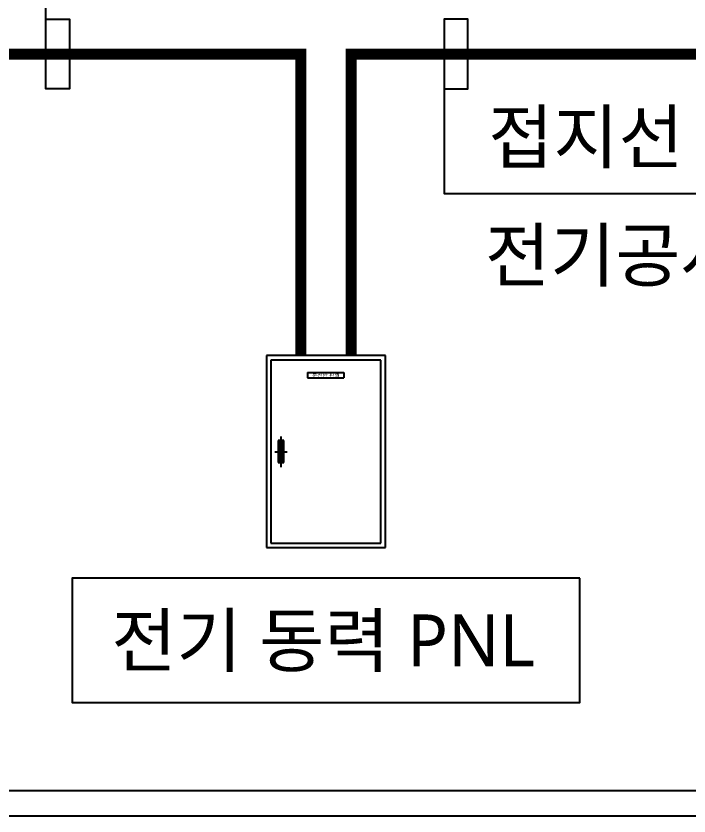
# Model space of a CAD drawing. Header units: millimetres. Extents: x 8533 to 164433, y 5768 to 115327.
# Drawn here: x 74121 to 79225, y 97392 to 103461 of the extents above; entities that cross this region are included whole.
import ezdxf
from ezdxf.enums import TextEntityAlignment as Align

# ---------------------------------------------------------------- set-up
doc = ezdxf.new("R2010")
doc.units = ezdxf.units.MM
doc.header["$LTSCALE"] = 250
doc.linetypes.add('CENTER', pattern=[50.8, 31.75, -6.35, 6.35, -6.35])
doc.linetypes.add('HIDDENX2', pattern=[19.05, 12.7, -6.35])
for name, color, linetype in [('03_G_ENP_문자', 2, 'Continuous'), ('05_G-ENP_치수', 1, 'Continuous'), ('06_G-ENP_심볼', 3, 'Continuous'), ('G-ENP', 1, 'Continuous'), ('HAN', 6, 'Continuous')]:
    doc.layers.add(name, color=color, linetype=linetype)
doc.layers.add('10_G-ENP_매립관', color=80, linetype='HIDDENX2', lineweight=30)
doc.styles.add('G-ENP', font='')
doc.styles.get('G-ENP').set_extended_font_data('Malgun Gothic')

msp = doc.modelspace()

# ---------------------------------------------------------------- linework, layer by layer
at = {"layer": '03_G_ENP_문자', "color": 0, "elevation": -0.4}
msp.add_lwpolyline([(78395.8, 99195.2), (74545.9, 99195.2), (74545.9, 98253.2), (78395.8, 98253.2)], close=True, dxfattribs=at)
at = {"layer": '05_G-ENP_치수', "color": 4, "ltscale": 0.5, "elevation": -0.4}
for points in [[(74348, 103436.8), (74526.6, 103436.8), (74526.6, 102907.5), (74348, 102907.5), (74348, 104210.6)], [(77367.8, 102907.5), (77546.4, 102907.5), (77546.4, 103436.8), (77367.8, 103436.8), (77367.8, 102115.6), (80141.9, 102115.6)]]:
    msp.add_lwpolyline(points, dxfattribs=at)
at = {"layer": '06_G-ENP_심볼', "color": 7}
for p, q in [((76922.1, 100885.8, -0.4), (76019.6, 100885.8, -0.4)), ((76019.6, 100885.8, -0.4), (76019.6, 99428, -0.4)), ((76922.1, 99428, -0.4), (76922.1, 100885.8, -0.4)), ((76887.4, 100850.4, -0.4), (76054.3, 100850.4, -0.4)), ((76054.3, 100850.4, -0.4), (76054.3, 99462, -0.4)), ((76887.4, 99462, -0.4), (76887.4, 100850.4, -0.4)), ((76330.5, 100757, -0.4), (76608.2, 100757, -0.4)), ((76330.5, 100757, -0.4), (76330.5, 100715.3, -0.4)), ((76608.2, 100757, -0.4), (76608.2, 100715.3, -0.4)), ((76330.5, 100715.3, -0.4), (76608.2, 100715.3, -0.4)), ((76151.5, 100239.5, -0.4), (76109.9, 100239.5, -0.4)), ((76109.9, 100239.5, -0.4), (76109.9, 100072.9, -0.4)), ((76144.6, 100232.6, -0.4), (76116.8, 100232.6, -0.4)), ((76116.8, 100232.6, -0.4), (76116.8, 100121.5, -0.4)), ((76144.6, 100121.5, -0.4), (76144.6, 100232.6, -0.4)), ((76151.5, 100072.9, -0.4), (76151.5, 100239.5, -0.4)), ((76116.8, 100121.5, -0.4), (76144.6, 100121.5, -0.4)), ((76144.6, 100114.5, -0.4), (76116.8, 100114.5, -0.4)), ((76116.8, 100114.5, -0.4), (76116.8, 100080.4, -0.4)), ((76116.8, 100080.4, -0.4), (76144.6, 100080.4, -0.4)), ((76132.2, 100107.2, -0.4), (76129.2, 100107.2, -0.4)), ((76129.2, 100107.2, -0.4), (76129.2, 100087.1, -0.4)), ((76129.2, 100087.1, -0.4), (76132.2, 100087.1, -0.4)), ((76132.2, 100087.1, -0.4), (76132.2, 100107.2, -0.4)), ((76144.6, 100080.4, -0.4), (76144.6, 100114.5, -0.4)), ((76109.9, 100072.9, -0.4), (76151.5, 100072.9, -0.4)), ((76019.6, 99428, -0.4), (76922.1, 99428, -0.4)), ((76054.3, 99462, -0.4), (76887.4, 99462, -0.4))]:
    msp.add_line(p, q, dxfattribs=at)
at = {"layer": '06_G-ENP_심볼', "color": 7, "linetype": 'CENTER'}
for p, q in [((76130.7, 100037.6, -0.4), (76130.7, 100272.1, -0.4)), ((76082.8, 100154.9, -0.4), (76178.5, 100154.9, -0.4))]:
    msp.add_line(p, q, dxfattribs=at)
at = {"layer": '06_G-ENP_심볼', "color": 7}
msp.add_circle((76130.7, 100097.4, -0.4), 11.1, dxfattribs=at)
at = {"layer": '10_G-ENP_매립관', "color": 2, "linetype": 'ByBlock', "const_width": 83.4, "elevation": -0.4}
for points in [[(72524.9, 101387.6), (72524.9, 103172.2), (76279.7, 103172.2), (76279.7, 100885.8)], [(81941, 99946.5), (81281.5, 103172.2), (76662, 103172.2), (76662, 100885.8)]]:
    msp.add_lwpolyline(points, dxfattribs=at)
at = {"layer": 'G-ENP', "color": 7, "linetype": 'Continuous'}
msp.add_line((83775.7, 97392.2, -0.4), (64305, 97392.2, -0.4), dxfattribs=at)
at = {"layer": 'HAN', "color": 5}
msp.add_line((83585.3, 97582.6, -0.4), (64495.3, 97582.6, -0.4), dxfattribs=at)

# ---------------------------------------------------------------- texts
at = {"layer": '06_G-ENP_심볼', "color": 0, "style": 'G-ENP'}
for s, p in [('접지선', (77702, 102346.3, -0.4)), ('전기공사', (77677.2, 101450.1, -0.4))]:
    msp.add_text(s, height=393.77, dxfattribs=at).set_placement(p)
at = {"layer": '06_G-ENP_심볼', "color": 7, "style": 'G-ENP', "width": 1.007475}
msp.add_text('분전반 판넬', height=27.77, dxfattribs=at).set_placement((76366.1, 100722.1, -0.4), (76574.4, 100722.1, -0.4), align=Align.FIT)
at = {"layer": '06_G-ENP_심볼', "color": 0, "style": 'G-ENP'}
msp.add_text('전기 동력 PNL', height=393.77, dxfattribs=at).set_placement((76449.9, 98724.2, -0.4), align=Align.MIDDLE_CENTER)

doc.saveas('drawing.dxf')
